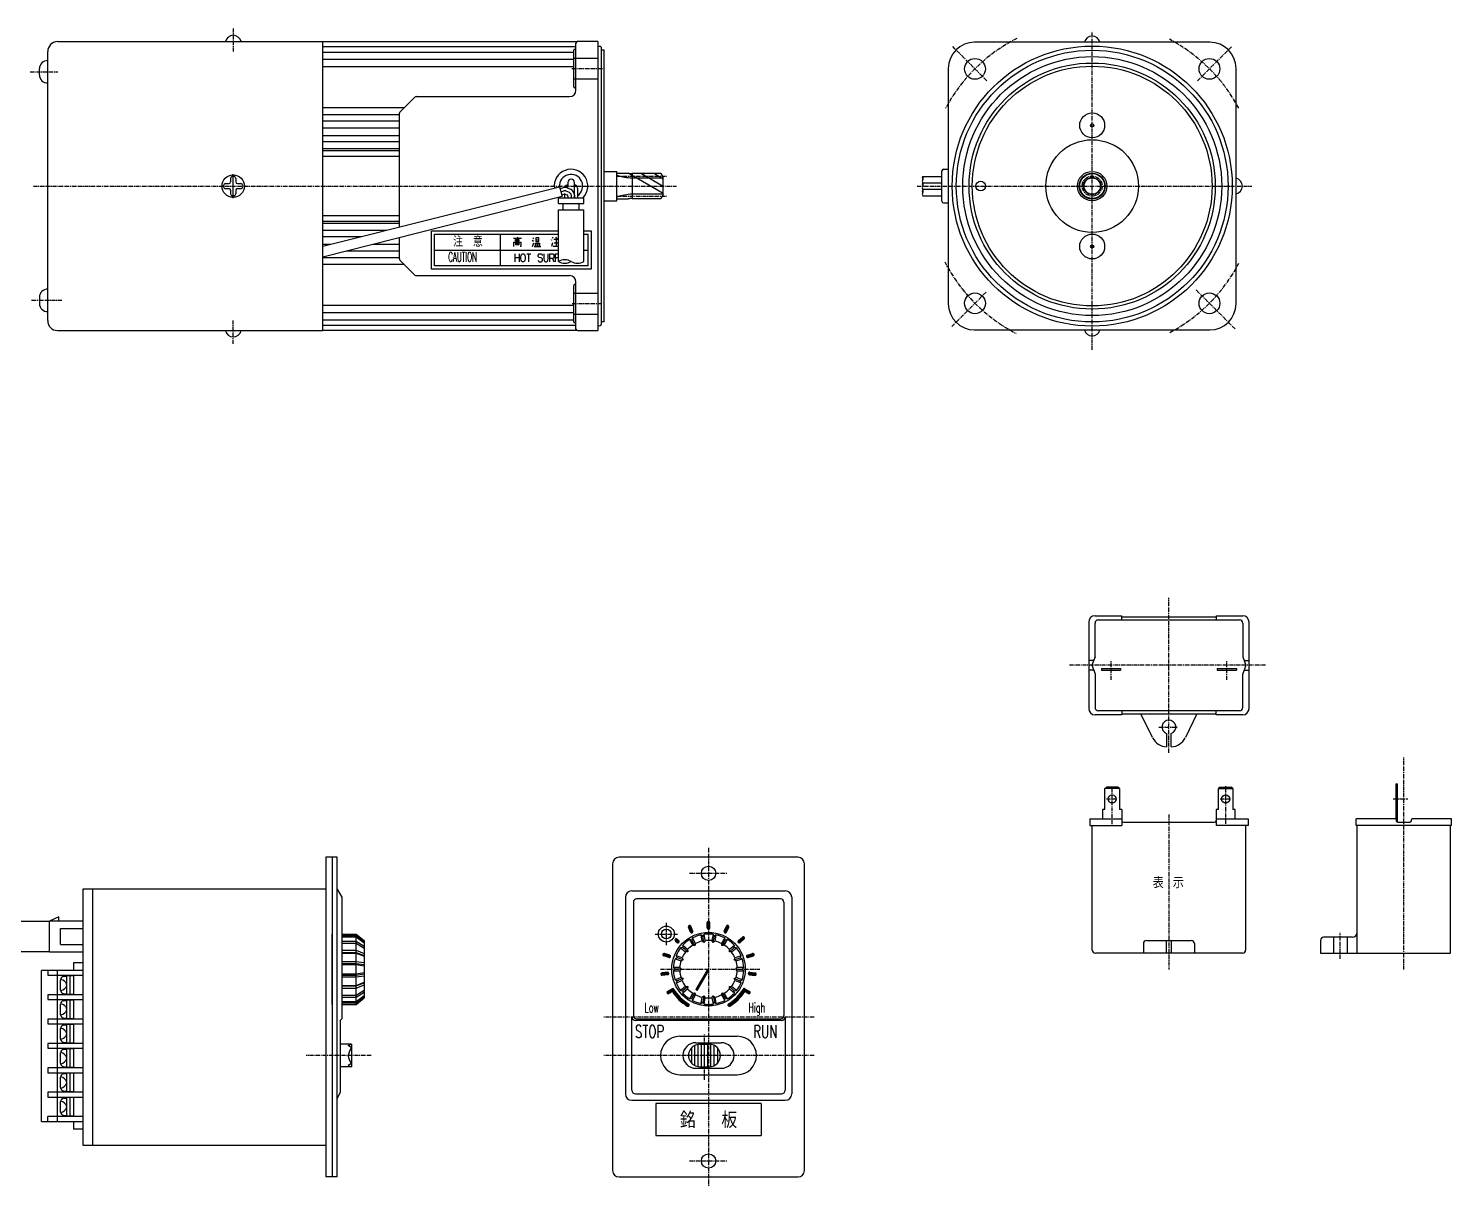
# Model space of a CAD drawing. Extents: x -8 to 661, y 10 to 507.
# Drawn here: x 215.5 to 660.7, y 143.7 to 506 of the extents above; entities that cross this region are included whole.
import ezdxf
from ezdxf.enums import TextEntityAlignment as Align

# ---------------------------------------------------------------- set-up
doc = ezdxf.new("R2010")
doc.units = 0
doc.linetypes.add('CENTER', pattern=[2, 1.25, -0.25, 0.25, -0.25])
doc.layers.get('0').update_dxf_attribs({"linetype": 'CONTINUOUS'})
doc.layers.add('CENTER', color=1, linetype='CENTER')
doc.styles.get("Standard").update_dxf_attribs({"font": 'txt.shx', "bigfont": 'bigfont.shx'})

msp = doc.modelspace()

# ---------------------------------------------------------------- linework, layer by layer
at = {"color": 7, "linetype": 'CONTINUOUS'}
for p, q in [((221.59, 414.64), (221.59, 498.8)), ((224.59, 501.92), (307.59, 501.92)), ((307.59, 501.92), (387.15, 501.92)), ((307.59, 411.52), (307.59, 501.92)), ((307.59, 500.37), (386.79, 500.37)), ((386.09, 498.56), (307.59, 498.56)), ((386.09, 496.74), (386.09, 499.19)), ((386.79, 499.49), (386.39, 499.49)), ((386.79, 486.72), (386.79, 501.44)), ((393.59, 501.94), (387.29, 501.94)), ((393.59, 501.94), (393.59, 411.5)), ((394.79, 413.62), (394.79, 499.82)), ((395.59, 499.22), (394.79, 499.22)), ((395.59, 414.22), (395.59, 499.22)), ((585.07, 501.72), (511.47, 501.72)), ((386.09, 496.3), (307.59, 496.3)), ((386.09, 490.25), (386.09, 496.74)), ((218.99, 491.47), (218.99, 493.47)), ((307.59, 494.08), (386.09, 494.08)), ((386.09, 487.79), (386.09, 490.25)), ((503.27, 493.52), (503.27, 419.92)), ((593.27, 419.92), (593.27, 493.52)), ((386.79, 487.49), (386.39, 487.49)), ((307.59, 481.31), (333.17, 481.31)), ((336.44, 484.58), (331.74, 479.87)), ((336.8, 484.72), (384.79, 484.72)), ((331.59, 479.03), (307.59, 479.03)), ((331.59, 477.01), (307.59, 477.01)), ((331.59, 443.95), (331.59, 479.52)), ((331.59, 474.89), (307.59, 474.89)), ((331.59, 472.49), (307.59, 472.49)), ((331.59, 470.54), (307.59, 470.54)), ((307.59, 468.47), (331.59, 468.47)), ((307.59, 467.8), (331.59, 467.8)), ((307.59, 466.04), (331.59, 466.04)), ((278.79, 459.12), (278.79, 458.02)), ((279.79, 459.72), (279.39, 459.72)), ((279.59, 452.94), (279.59, 460.46)), ((280.39, 459.12), (280.39, 458.02)), ((395.59, 461.32), (399.59, 461.32)), ((399.59, 452.12), (399.59, 461.32)), ((399.59, 460.72), (403.12, 460.72)), ((413.39, 460.62), (404.39, 460.62)), ((404.39, 460.62), (404.39, 452.83)), ((413.39, 460.62), (414.09, 459.41)), ((414.09, 454.04), (414.09, 459.41)), ((495.27, 459.72), (501.27, 459.72)), ((501.27, 451.97), (501.27, 461.47)), ((501.77, 461.97), (503.27, 461.97)), ((276.59, 456.52), (276.59, 456.92)), ((277.19, 457.52), (278.29, 457.52)), ((277.19, 455.92), (278.29, 455.92)), ((278.79, 455.42), (278.79, 454.32)), ((280.39, 455.42), (280.39, 454.32)), ((280.89, 457.52), (281.99, 457.52)), ((280.89, 455.92), (281.99, 455.92)), ((282.59, 456.92), (282.59, 456.52)), ((307.59, 437.94), (381.65, 456.47)), ((381.65, 456.47), (382.49, 453.58)), ((381.81, 455.92), (382.7, 456.2)), ((382.07, 454.96), (382.96, 455.24)), ((382.07, 454.96), (382.96, 455.24)), ((382.37, 454), (383.13, 454.24)), ((383.3, 453.07), (383.3, 454.26)), ((383.47, 454.22), (384, 454)), ((383.63, 455.21), (384.68, 454.79)), ((384.08, 456.14), (385.08, 455.71)), ((384.3, 457.89), (384.3, 456.72)), ((384.3, 456.04), (384.3, 456.72)), ((386.3, 453.07), (386.3, 457.89)), ((387.3, 456.1), (387.3, 453.18)), ((414.09, 454.04), (413.39, 452.83)), ((495.27, 457.72), (501.27, 457.72)), ((495.27, 455.72), (501.27, 455.72)), ((279.79, 453.72), (279.39, 453.72)), ((307.59, 434.56), (382.49, 453.58)), ((381.3, 451.24), (381.3, 453.07)), ((381.3, 453.07), (389.3, 453.07)), ((381.3, 451.24), (389.3, 451.24)), ((382.8, 449.24), (382.8, 451.24)), ((384.3, 453.54), (384.3, 453.07)), ((385.3, 453.86), (385.3, 453.07)), ((385.3, 453.86), (385.3, 453.07)), ((386.3, 453.87), (386.3, 453.07)), ((387.8, 449.24), (387.8, 451.24)), ((389.3, 451.24), (389.3, 453.07)), ((395.59, 452.12), (399.59, 452.12)), ((399.59, 452.72), (403.12, 452.72)), ((404.39, 452.83), (413.39, 452.83)), ((495.27, 453.72), (501.27, 453.72)), ((501.77, 451.47), (503.27, 451.47)), ((331.59, 447.4), (307.59, 447.4)), ((331.59, 445.64), (307.59, 445.64)), ((381.3, 433.11), (381.3, 449.24)), ((381.3, 449.24), (389.3, 449.24)), ((389.3, 433.11), (389.3, 449.24)), ((331.59, 444.97), (307.59, 444.97)), ((307.59, 442.91), (327.42, 442.91)), ((307.59, 440.95), (319.62, 440.95)), ((341.59, 430.72), (341.59, 442.72)), ((341.59, 442.72), (381.3, 442.72)), ((342.59, 431.72), (342.59, 441.72)), ((342.59, 441.72), (381.3, 441.72)), ((389.3, 442.72), (391.59, 442.72)), ((389.3, 441.72), (390.59, 441.72)), ((390.59, 431.72), (390.59, 441.72)), ((391.59, 442.72), (391.59, 430.72)), ((391.59, 442.72), (391.59, 430.72)), ((307.59, 438.56), (310.05, 438.56)), ((314.96, 436.44), (331.59, 436.44)), ((323.33, 438.56), (331.59, 438.56)), ((331.59, 433.93), (331.59, 440.66)), ((389.3, 436.72), (390.59, 436.72)), ((307.59, 434.41), (331.59, 434.41)), ((333.17, 432.14), (307.59, 432.14)), ((331.74, 433.58), (336.44, 428.87)), ((336.8, 428.72), (384.79, 428.72)), ((391.59, 430.72), (341.59, 430.72)), ((390.59, 431.72), (342.59, 431.72)), ((386.09, 423.2), (386.09, 425.65)), ((386.09, 416.7), (386.09, 423.2)), ((386.79, 425.95), (386.39, 425.95)), ((386.79, 412), (386.79, 426.72)), ((218.99, 421.97), (218.99, 419.97)), ((386.09, 419.36), (307.59, 419.36)), ((307.59, 417.15), (386.09, 417.15)), ((307.59, 414.89), (386.09, 414.89)), ((386.09, 414.25), (386.09, 416.7)), ((395.59, 414.22), (394.79, 414.22)), ((224.59, 411.52), (307.59, 411.52)), ((386.79, 413.08), (307.59, 413.08)), ((387.15, 411.52), (307.59, 411.52)), ((386.79, 413.95), (386.39, 413.95)), ((387.29, 411.5), (393.59, 411.5)), ((511.47, 411.72), (585.07, 411.72)), ((549.17, 322.29), (557.52, 322.29)), ((550.17, 320.99), (594.37, 320.99)), ((557.52, 320.99), (557.52, 322.29)), ((557.52, 321.99), (587.02, 321.99)), ((587.02, 322.29), (587.02, 320.99)), ((587.02, 322.29), (595.37, 322.29)), ((547.17, 320.29), (547.17, 293.29)), ((549.17, 309.49), (549.17, 319.99)), ((595.37, 319.99), (595.37, 309.49)), ((597.37, 293.29), (597.37, 320.29)), ((548.73, 308.29), (547.17, 308.29)), ((549.17, 309.49), (548.17, 306.79)), ((595.37, 309.49), (596.37, 306.79)), ((595.82, 308.29), (597.37, 308.29)), ((548.73, 305.29), (547.17, 305.29)), ((548.17, 306.79), (549.17, 304.09)), ((549.17, 304.09), (549.17, 293.59)), ((551.17, 305.79), (551.17, 305.29)), ((551.17, 305.79), (557.17, 305.79)), ((551.17, 305.29), (557.17, 305.29)), ((557.17, 305.79), (557.17, 305.29)), ((587.37, 305.79), (587.37, 305.29)), ((587.37, 305.79), (593.37, 305.79)), ((587.37, 305.29), (593.37, 305.29)), ((593.37, 305.79), (593.37, 305.29)), ((596.37, 306.79), (595.37, 304.09)), ((595.37, 293.59), (595.37, 304.09)), ((595.82, 305.29), (597.37, 305.29)), ((557.52, 291.29), (549.17, 291.29)), ((594.37, 292.59), (550.17, 292.59)), ((557.52, 292.59), (557.52, 291.29)), ((557.52, 291.59), (587.02, 291.59)), ((567.14, 284.2), (563.5, 291.59)), ((581.04, 291.59), (577.41, 284.2)), ((587.02, 291.29), (587.02, 292.59)), ((595.37, 291.29), (587.02, 291.29)), ((571.52, 285.48), (571.52, 281.29)), ((573.02, 281.29), (573.02, 285.48)), ((552.27, 268.22), (552.77, 268.72)), ((556.77, 268.22), (552.27, 268.22)), ((552.27, 261.72), (552.27, 268.22)), ((556.27, 268.72), (552.77, 268.72)), ((556.77, 268.22), (556.27, 268.72)), ((556.77, 268.22), (556.77, 261.72)), ((588.27, 268.72), (587.77, 268.22)), ((587.77, 261.72), (587.77, 268.22)), ((587.77, 268.22), (592.27, 268.22)), ((588.27, 268.72), (591.77, 268.72)), ((592.27, 268.22), (591.77, 268.72)), ((592.27, 268.22), (592.27, 261.72)), ((643.27, 269.72), (643.77, 269.72)), ((643.27, 269.72), (643.27, 258.72)), ((643.27, 269.22), (643.77, 269.22)), ((643.77, 257.74), (643.77, 269.72)), ((547.52, 258.72), (557.52, 258.72)), ((547.52, 258.72), (547.52, 256.72)), ((552.27, 261.72), (551.52, 261.72)), ((551.52, 261.72), (551.52, 258.72)), ((557.52, 261.72), (556.77, 261.72)), ((557.52, 261.72), (557.52, 256.72)), ((587.02, 261.72), (587.02, 256.72)), ((587.77, 261.72), (587.02, 261.72)), ((587.02, 258.72), (597.02, 258.72)), ((593.02, 261.72), (592.27, 261.72)), ((593.02, 258.72), (593.02, 261.72)), ((597.02, 258.72), (597.02, 256.72)), ((630.87, 256.72), (630.87, 258.72)), ((643.27, 258.72), (630.87, 258.72)), ((643.27, 258.72), (643.39, 258.13)), ((648.15, 258.13), (648.27, 258.72)), ((660.67, 258.72), (648.27, 258.72)), ((660.67, 256.72), (660.67, 258.72)), ((547.52, 256.72), (557.52, 256.72)), ((548.27, 217.72), (548.27, 256.72)), ((558.02, 257.72), (586.52, 257.72)), ((597.02, 256.72), (587.02, 256.72)), ((596.27, 256.72), (596.27, 217.72)), ((660.67, 256.72), (630.87, 256.72)), ((631.17, 216.72), (631.17, 256.72)), ((643.88, 257.72), (647.66, 257.72)), ((660.37, 216.72), (660.37, 256.72)), ((308.59, 246.72), (308.59, 146.72)), ((312.09, 246.72), (308.59, 246.72)), ((310.59, 246.72), (310.59, 146.72)), ((312.09, 146.72), (312.09, 246.72)), ((456.27, 246.72), (400.27, 246.72)), ((398.27, 244.72), (398.27, 148.72)), ((458.27, 148.72), (458.27, 244.72)), ((232.59, 236.72), (232.59, 156.72)), ((308.59, 236.72), (232.59, 236.72)), ((235.59, 236.72), (235.59, 156.72)), ((312.09, 236.72), (313.59, 234.22)), ((404.27, 236.22), (452.27, 236.22)), ((313.59, 234.22), (313.59, 196.22)), ((402.27, 234.22), (402.27, 172.72)), ((404.77, 232.72), (404.77, 197.22)), ((450.77, 233.72), (405.77, 233.72)), ((451.77, 232.72), (451.77, 197.22)), ((454.27, 234.22), (454.27, 172.72)), ((225.09, 228.12), (222.09, 226.72)), ((225.09, 226.72), (225.09, 228.12)), ((211.09, 226.72), (222.09, 226.72)), ((222.09, 217.12), (222.09, 226.72)), ((232.59, 226.72), (222.09, 226.72)), ((225.59, 219.42), (225.59, 224.42)), ((225.59, 224.42), (232.59, 224.42)), ((310.59, 200.72), (310.59, 222.72)), ((313.59, 222.72), (318.09, 222.72)), ((318.09, 200.72), (318.09, 222.72)), ((318.09, 222.72), (320.59, 220.72)), ((421.95, 224.96), (422.43, 225.45)), ((422.66, 223.35), (421.97, 224.9)), ((422.07, 224.67), (422.68, 225.27)), ((422.2, 224.37), (422.81, 224.98)), ((422.34, 224.08), (422.94, 224.69)), ((422.47, 223.79), (423.07, 224.39)), ((422.6, 223.49), (423.2, 224.1)), ((423.39, 223.67), (422.7, 225.22)), ((422.75, 223.22), (423.33, 223.8)), ((423.06, 223.11), (423.42, 223.47)), ((426.86, 222.63), (426.45, 222.06)), ((427.21, 220.66), (426.86, 222.63)), ((427.87, 226.07), (428.67, 226.38)), ((427.87, 224.62), (427.87, 226.32)), ((427.87, 225.75), (428.67, 226.05)), ((427.87, 225.43), (428.67, 225.73)), ((427.87, 225.11), (428.67, 225.41)), ((427.87, 224.78), (428.67, 225.09)), ((427.88, 226.39), (428.52, 226.64)), ((427.9, 224.47), (428.67, 224.77)), ((428.15, 224.25), (428.62, 224.43)), ((428.67, 224.62), (428.67, 226.32)), ((429.69, 222.63), (429.34, 220.66)), ((430.1, 222.06), (429.69, 222.63)), ((433.12, 223.52), (433.95, 223.48)), ((433.16, 223.67), (433.85, 225.22)), ((433.22, 223.82), (434.08, 223.77)), ((433.25, 223.22), (433.76, 223.19)), ((433.35, 224.11), (434.21, 224.07)), ((433.48, 224.4), (434.34, 224.36)), ((433.61, 224.7), (434.47, 224.65)), ((433.74, 224.99), (434.6, 224.95)), ((433.88, 225.28), (434.57, 225.25)), ((433.89, 223.35), (434.58, 224.9)), ((225.59, 219.42), (232.59, 219.42)), ((313.59, 222.22), (318.09, 222.22)), ((313.59, 221.88), (318.09, 221.88)), ((313.59, 220.46), (318.09, 220.46)), ((313.59, 219.82), (318.09, 219.82)), ((318.09, 222.22), (320.59, 220.34)), ((318.09, 221.88), (320.59, 220)), ((318.09, 220.46), (320.59, 218.93)), ((318.09, 219.82), (320.59, 218.29)), ((320.59, 220.72), (320.59, 202.72)), ((417.77, 220.8), (418.19, 221.22)), ((417.9, 220.53), (418.42, 220.06)), ((417.91, 220.52), (418.48, 221.08)), ((418.13, 220.32), (418.7, 220.88)), ((418.36, 220.11), (418.92, 220.68)), ((418.44, 221.12), (418.96, 220.65)), ((418.63, 219.96), (419.08, 220.42)), ((420.23, 218.47), (419.54, 218.4)), ((419.54, 218.4), (421.07, 217.12)), ((421.71, 217.88), (420.18, 219.17)), ((420.18, 219.17), (420.23, 218.47)), ((421.76, 217.19), (420.23, 218.47)), ((423.02, 220.82), (422.35, 220.99)), ((422.35, 220.99), (423.35, 219.26)), ((423.21, 221.49), (423.02, 220.82)), ((424.02, 219.08), (423.02, 220.82)), ((424.21, 219.76), (423.21, 221.49)), ((424.02, 219.08), (423.35, 219.26)), ((424.21, 219.76), (424.02, 219.08)), ((426.45, 222.06), (425.87, 222.46)), ((425.87, 222.46), (426.22, 220.49)), ((426.8, 220.09), (426.22, 220.49)), ((426.8, 220.09), (426.45, 222.06)), ((427.21, 220.66), (426.8, 220.09)), ((429.75, 220.09), (429.34, 220.66)), ((429.75, 220.09), (430.1, 222.06)), ((430.33, 220.49), (429.75, 220.09)), ((430.68, 222.46), (430.1, 222.06)), ((430.33, 220.49), (430.68, 222.46)), ((433.34, 221.49), (432.33, 219.76)), ((432.52, 219.08), (432.33, 219.76)), ((432.52, 219.08), (433.52, 220.82)), ((433.2, 219.26), (432.52, 219.08)), ((433.2, 219.26), (434.2, 220.99)), ((433.52, 220.82), (433.34, 221.49)), ((434.2, 220.99), (433.52, 220.82)), ((434.79, 217.19), (436.32, 218.47)), ((436.37, 219.17), (434.84, 217.88)), ((435.48, 217.12), (437.01, 218.4)), ((436.32, 218.47), (436.37, 219.17)), ((437.01, 218.4), (436.32, 218.47)), ((437.49, 220.2), (437.95, 219.97)), ((437.5, 220.53), (438.24, 220.16)), ((437.59, 220.65), (438.86, 221.79)), ((437.71, 220.76), (438.48, 220.37)), ((437.95, 220.97), (438.71, 220.59)), ((438.13, 220.06), (439.39, 221.2)), ((438.19, 221.19), (438.95, 220.8)), ((438.43, 221.41), (439.19, 221.02)), ((438.67, 221.62), (439.43, 221.23)), ((438.91, 221.83), (439.52, 221.52)), ((564.27, 219.72), (564.27, 216.72)), ((565.27, 220.72), (579.27, 220.72)), ((571.52, 216.72), (571.52, 220.72)), ((573.02, 220.72), (573.02, 216.72)), ((580.27, 219.72), (580.27, 216.72)), ((619.67, 220.72), (619.67, 216.72)), ((629.67, 221.72), (620.67, 221.72)), ((222.09, 217.12), (211.09, 217.12)), ((222.09, 217.12), (232.59, 217.12)), ((232.59, 213.72), (229.59, 213.72)), ((229.59, 213.72), (229.59, 211.33)), ((313.59, 217.65), (318.09, 217.65)), ((313.59, 216.97), (318.09, 216.97)), ((313.59, 216.78), (318.09, 216.78)), ((313.59, 214.12), (318.09, 214.12)), ((318.09, 217.65), (320.59, 216.65)), ((318.09, 216.97), (320.59, 215.97)), ((318.09, 216.78), (320.59, 215.78)), ((318.09, 214.12), (320.59, 213.78)), ((414.2, 215.88), (414.17, 216.57)), ((415.88, 215.33), (414.27, 215.85)), ((414.51, 215.78), (414.46, 216.63)), ((416.13, 216.09), (414.51, 216.62)), ((414.81, 215.68), (414.77, 216.53)), ((415.12, 215.58), (415.07, 216.43)), ((415.42, 215.48), (415.38, 216.33)), ((415.73, 215.38), (415.68, 216.23)), ((416.03, 215.31), (415.99, 216.14)), ((416.33, 215.47), (416.3, 215.98)), ((418.41, 215.31), (417.78, 215.01)), ((417.78, 215.01), (419.66, 214.33)), ((420, 215.27), (418.12, 215.95)), ((418.12, 215.95), (418.41, 215.31)), ((420.29, 214.63), (418.41, 215.31)), ((420.29, 214.63), (419.66, 214.33)), ((420, 215.27), (420.29, 214.63)), ((421.76, 217.19), (421.07, 217.12)), ((421.71, 217.88), (421.76, 217.19)), ((434.79, 217.19), (434.84, 217.88)), ((435.48, 217.12), (434.79, 217.19)), ((436.26, 214.63), (438.14, 215.31)), ((436.26, 214.63), (436.55, 215.27)), ((436.89, 214.33), (436.26, 214.63)), ((438.43, 215.95), (436.55, 215.27)), ((436.89, 214.33), (438.77, 215.01)), ((438.14, 215.31), (438.43, 215.95)), ((438.77, 215.01), (438.14, 215.31)), ((440.14, 215.71), (440.46, 215.32)), ((440.29, 216.02), (440.81, 215.37)), ((440.42, 216.09), (442.04, 216.62)), ((440.57, 216.14), (441.11, 215.47)), ((440.67, 215.33), (442.28, 215.85)), ((440.88, 216.24), (441.42, 215.57)), ((441.18, 216.34), (441.72, 215.67)), ((441.49, 216.44), (442.03, 215.77)), ((441.79, 216.54), (442.33, 215.87)), ((442.1, 216.63), (442.54, 216.1)), ((595.27, 216.72), (549.27, 216.72)), ((619.67, 216.72), (660.37, 216.72)), ((221.59, 211.33), (221.59, 209.83)), ((232.59, 211.33), (221.59, 211.33)), ((221.59, 209.83), (232.59, 209.83)), ((226.5, 209.43), (227.59, 209.52)), ((229.59, 209.63), (227.59, 209.63)), ((227.59, 203.91), (227.59, 209.63)), ((228.59, 203.91), (228.59, 209.63)), ((229.59, 209.83), (229.59, 203.71)), ((313.59, 213.55), (318.09, 213.55)), ((313.59, 213.14), (318.09, 213.14)), ((313.59, 210.31), (318.09, 210.31)), ((313.59, 209.9), (318.09, 209.9)), ((313.59, 209.32), (318.09, 209.32)), ((318.09, 213.55), (320.59, 213.2)), ((318.09, 213.14), (320.59, 212.79)), ((318.09, 210.31), (320.59, 210.66)), ((318.09, 209.9), (320.59, 210.25)), ((318.09, 209.32), (320.59, 209.67)), ((413.73, 209.8), (413.42, 210.41)), ((414.05, 209.83), (413.66, 210.59)), ((415.4, 210.77), (413.71, 210.6)), ((415.49, 209.98), (413.8, 209.8)), ((414.37, 209.86), (413.98, 210.62)), ((414.69, 209.89), (414.3, 210.66)), ((415.01, 209.93), (414.62, 210.69)), ((415.33, 209.96), (414.94, 210.72)), ((415.63, 210.02), (415.26, 210.76)), ((415.83, 210.29), (415.6, 210.74)), ((419.29, 212.22), (417.29, 212.22)), ((417.29, 212.22), (417.77, 211.72)), ((417.77, 211.72), (417.29, 211.22)), ((417.29, 211.22), (419.29, 211.22)), ((419.77, 211.72), (417.77, 211.72)), ((419.29, 212.22), (419.77, 211.72)), ((419.77, 211.72), (419.29, 211.22)), ((427.81, 211.42), (424.31, 205.35)), ((424.74, 205.1), (428.24, 211.17)), ((428.24, 211.17), (427.81, 211.42)), ((436.77, 211.72), (437.26, 212.22)), ((436.77, 211.72), (438.77, 211.72)), ((437.26, 211.22), (436.77, 211.72)), ((439.26, 212.22), (437.26, 212.22)), ((437.26, 211.22), (439.26, 211.22)), ((438.77, 211.72), (439.26, 212.22)), ((439.26, 211.22), (438.77, 211.72)), ((440.74, 210.54), (440.87, 210.05)), ((440.99, 210.76), (441.21, 209.96)), ((441.06, 209.98), (442.75, 209.8)), ((441.15, 210.77), (442.84, 210.6)), ((441.31, 210.76), (441.53, 209.93)), ((441.62, 210.72), (441.85, 209.89)), ((441.94, 210.69), (442.17, 209.86)), ((442.26, 210.66), (442.49, 209.83)), ((442.58, 210.62), (442.81, 209.79)), ((442.91, 210.58), (443.08, 209.92)), ((225.59, 205.11), (225.59, 208.43)), ((313.59, 206.66), (318.09, 206.66)), ((313.59, 206.47), (318.09, 206.47)), ((313.59, 205.8), (318.09, 205.8)), ((318.09, 206.66), (320.59, 207.66)), ((318.09, 206.47), (320.59, 207.47)), ((318.09, 205.8), (320.59, 206.8)), ((318.09, 203.63), (320.59, 205.16)), ((415.26, 204.57), (415.51, 204.81)), ((415.31, 204.19), (416.51, 205.39)), ((416.9, 205.62), (415.43, 204.77)), ((415.57, 204.03), (417.2, 205.66)), ((416.33, 204.37), (417.45, 205.48)), ((417.02, 204.63), (417.6, 205.21)), ((417.19, 204.38), (417.77, 204.95)), ((419.66, 209.12), (417.78, 208.44)), ((417.78, 208.44), (418.41, 208.13)), ((418.12, 207.5), (420, 208.18)), ((418.41, 208.13), (418.12, 207.5)), ((420.29, 208.82), (418.41, 208.13)), ((421.07, 206.33), (419.54, 205.04)), ((419.54, 205.04), (420.23, 204.97)), ((419.66, 209.12), (420.29, 208.82)), ((420.29, 208.82), (420, 208.18)), ((420.18, 204.28), (421.71, 205.56)), ((420.23, 204.97), (420.18, 204.28)), ((421.76, 206.26), (420.23, 204.97)), ((421.07, 206.33), (421.76, 206.26)), ((421.76, 206.26), (421.71, 205.56)), ((424.74, 205.1), (424.31, 205.35)), ((434.79, 206.26), (435.48, 206.33)), ((434.79, 206.26), (436.32, 204.97)), ((434.84, 205.56), (434.79, 206.26)), ((434.84, 205.56), (436.37, 204.28)), ((437.01, 205.04), (435.48, 206.33)), ((436.26, 208.82), (436.89, 209.12)), ((436.26, 208.82), (438.14, 208.13)), ((436.55, 208.18), (436.26, 208.82)), ((436.32, 204.97), (437.01, 205.04)), ((436.37, 204.28), (436.32, 204.97)), ((436.55, 208.18), (438.43, 207.5)), ((438.77, 208.43), (436.89, 209.12)), ((438.14, 208.13), (438.77, 208.43)), ((438.43, 207.5), (438.14, 208.13)), ((439.36, 204.38), (438.78, 204.95)), ((439.53, 204.63), (438.94, 205.21)), ((440.22, 204.37), (439.1, 205.48)), ((440.98, 204.03), (439.35, 205.66)), ((439.65, 205.62), (441.12, 204.77)), ((441.24, 204.19), (440.04, 205.39)), ((441.29, 204.57), (441.04, 204.81)), ((232.59, 203.71), (221.59, 203.71)), ((221.59, 203.71), (221.59, 202.21)), ((221.59, 202.21), (232.59, 202.21)), ((225.59, 197.49), (225.59, 200.81)), ((226.5, 204.12), (227.59, 204.02)), ((226.5, 201.81), (227.59, 201.9)), ((227.59, 203.91), (229.59, 203.91)), ((229.59, 202.01), (227.59, 202.01)), ((227.59, 196.29), (227.59, 202.01)), ((228.59, 196.29), (228.59, 202.01)), ((229.59, 202.21), (229.59, 196.09)), ((313.59, 203.63), (318.09, 203.63)), ((313.59, 202.98), (318.09, 202.98)), ((313.59, 201.57), (318.09, 201.57)), ((313.59, 201.23), (318.09, 201.23)), ((313.59, 200.72), (318.09, 200.72)), ((318.09, 202.98), (320.59, 204.52)), ((318.09, 201.57), (320.59, 203.45)), ((318.09, 201.23), (320.59, 203.11)), ((318.09, 200.72), (320.59, 202.72)), ((416.96, 204.73), (415.83, 204.08)), ((417.36, 204.12), (417.94, 204.7)), ((417.54, 203.88), (418.11, 204.45)), ((417.72, 203.63), (418.29, 204.2)), ((417.91, 203.39), (418.48, 203.96)), ((418.1, 203.16), (418.67, 203.73)), ((418.29, 202.93), (418.86, 203.5)), ((418.49, 202.71), (419.06, 203.28)), ((418.7, 202.49), (419.27, 203.06)), ((418.91, 202.28), (419.48, 202.84)), ((419.13, 202.07), (419.69, 202.64)), ((419.35, 201.87), (419.91, 202.43)), ((419.57, 201.67), (420.14, 202.23)), ((419.8, 201.47), (420.37, 202.04)), ((420.04, 201.28), (420.61, 201.85)), ((420.28, 201.1), (420.85, 201.67)), ((420.52, 200.92), (421.09, 201.49)), ((420.77, 200.74), (421.35, 201.32)), ((421.03, 200.57), (421.6, 201.15)), ((421.28, 200.41), (421.87, 200.99)), ((421.55, 200.25), (422.12, 200.82)), ((421.88, 200.16), (422.22, 200.5)), ((423.35, 204.19), (422.35, 202.46)), ((422.35, 202.46), (423.02, 202.63)), ((424.02, 204.36), (423.02, 202.63)), ((423.02, 202.63), (423.21, 201.96)), ((423.21, 201.96), (424.21, 203.69)), ((423.35, 204.19), (424.02, 204.36)), ((424.02, 204.36), (424.21, 203.69)), ((426.22, 202.96), (425.87, 200.99)), ((425.87, 200.99), (426.45, 201.38)), ((426.22, 202.96), (426.8, 203.35)), ((426.8, 203.35), (426.45, 201.38)), ((426.45, 201.38), (426.86, 200.81)), ((426.8, 203.35), (427.21, 202.79)), ((426.86, 200.81), (427.21, 202.79)), ((429.34, 202.79), (429.75, 203.35)), ((429.34, 202.79), (429.69, 200.81)), ((429.69, 200.81), (430.1, 201.38)), ((429.75, 203.35), (430.1, 201.38)), ((429.75, 203.35), (430.33, 202.96)), ((430.1, 201.38), (430.68, 200.99)), ((430.68, 200.99), (430.33, 202.96)), ((432.33, 203.69), (432.52, 204.36)), ((432.33, 203.69), (433.34, 201.96)), ((432.52, 204.36), (433.52, 202.63)), ((432.52, 204.36), (433.2, 204.19)), ((434.2, 202.46), (433.2, 204.19)), ((433.34, 201.96), (433.52, 202.63)), ((433.52, 202.63), (434.2, 202.46)), ((434.67, 200.16), (434.33, 200.5)), ((435, 200.25), (434.43, 200.82)), ((435.27, 200.41), (434.68, 200.99)), ((435.52, 200.57), (434.95, 201.15)), ((435.78, 200.74), (435.2, 201.32)), ((436.03, 200.92), (435.45, 201.49)), ((436.27, 201.1), (435.7, 201.67)), ((436.51, 201.28), (435.94, 201.85)), ((436.75, 201.47), (436.18, 202.04)), ((436.98, 201.67), (436.41, 202.23)), ((437.2, 201.87), (436.64, 202.43)), ((437.42, 202.07), (436.86, 202.64)), ((437.64, 202.28), (437.07, 202.84)), ((437.85, 202.49), (437.28, 203.06)), ((438.05, 202.71), (437.49, 203.28)), ((438.25, 202.93), (437.69, 203.5)), ((438.45, 203.16), (437.88, 203.73)), ((438.64, 203.39), (438.07, 203.96)), ((438.83, 203.63), (438.26, 204.2)), ((439.01, 203.88), (438.44, 204.45)), ((439.19, 204.12), (438.61, 204.7)), ((439.59, 204.73), (440.72, 204.08)), ((232.59, 196.09), (221.59, 196.09)), ((221.59, 196.09), (221.59, 194.59)), ((226.5, 196.5), (227.59, 196.4)), ((227.59, 196.29), (229.59, 196.29)), ((232.59, 198.72), (232.59, 196.72)), ((313.59, 196.22), (313.09, 195.72)), ((404.27, 173.92), (404.27, 196.92)), ((405.77, 196.22), (450.77, 196.22)), ((452.27, 196.92), (452.27, 173.92)), ((221.59, 194.59), (232.59, 194.59)), ((225.59, 189.87), (225.59, 193.19)), ((226.5, 194.19), (227.59, 194.28)), ((229.59, 194.39), (227.59, 194.39)), ((227.59, 188.67), (227.59, 194.39)), ((228.59, 188.67), (228.59, 194.39)), ((229.59, 194.59), (229.59, 188.47)), ((313.09, 195.72), (313.09, 173.22)), ((451.07, 195.72), (405.47, 195.72)), ((232.59, 188.47), (221.59, 188.47)), ((221.59, 188.47), (221.59, 186.97)), ((221.59, 186.97), (232.59, 186.97)), ((226.5, 188.88), (227.59, 188.78)), ((227.59, 188.67), (229.59, 188.67)), ((229.59, 186.97), (229.59, 180.85)), ((316.59, 188.22), (313.09, 188.22)), ((315.59, 187.89), (316.59, 188.22)), ((316.59, 187.17), (315.59, 187.89)), ((316.59, 188.22), (316.59, 181.22)), ((419.27, 190.72), (437.27, 190.72)), ((423.02, 182.27), (423.02, 187.17)), ((424.02, 181.56), (424.02, 187.89)), ((424.27, 188.72), (432.27, 188.72)), ((425.02, 181.26), (425.02, 188.19)), ((425.52, 188.22), (428.52, 188.22)), ((426.02, 181.22), (426.02, 188.22)), ((427.02, 181.22), (427.02, 188.22)), ((428.02, 181.22), (428.02, 188.22)), ((429.02, 181.26), (429.02, 188.19)), ((430.02, 181.56), (430.02, 187.89)), ((431.02, 187.17), (431.02, 182.27)), ((225.59, 182.25), (225.59, 185.57)), ((226.5, 186.57), (227.59, 186.66)), ((229.59, 186.77), (227.59, 186.77)), ((227.59, 181.05), (227.59, 186.77)), ((228.59, 181.05), (228.59, 186.77)), ((232.59, 180.85), (221.59, 180.85)), ((221.59, 180.85), (221.59, 179.35)), ((221.59, 179.35), (232.59, 179.35)), ((226.5, 181.26), (227.59, 181.16)), ((226.5, 178.95), (227.59, 179.04)), ((227.59, 181.05), (229.59, 181.05)), ((229.59, 179.15), (227.59, 179.15)), ((227.59, 173.43), (227.59, 179.15)), ((228.59, 173.43), (228.59, 179.15)), ((229.59, 179.35), (229.59, 173.23)), ((316.59, 181.22), (313.09, 181.22)), ((316.59, 182.27), (315.59, 181.56)), ((315.59, 181.56), (316.59, 181.22)), ((419.27, 178.72), (437.27, 178.72)), ((424.27, 180.72), (432.27, 180.72)), ((425.52, 181.22), (428.52, 181.22)), ((225.59, 174.63), (225.59, 177.95)), ((226.5, 173.64), (227.59, 173.54)), ((221.59, 173.23), (221.59, 171.73)), ((232.59, 173.23), (221.59, 173.23)), ((221.59, 171.73), (232.59, 171.73)), ((225.59, 167.01), (225.59, 170.33)), ((226.5, 171.33), (227.59, 171.42)), ((227.59, 173.43), (229.59, 173.43)), ((229.59, 171.53), (227.59, 171.53)), ((227.59, 165.81), (227.59, 171.53)), ((228.59, 165.81), (228.59, 171.53)), ((229.59, 171.73), (229.59, 165.61)), ((313.09, 173.22), (312.09, 171.22)), ((404.27, 170.72), (452.27, 170.72)), ((405.47, 172.72), (451.07, 172.72)), ((411.77, 169.72), (411.77, 159.72)), ((444.77, 169.72), (411.77, 169.72)), ((444.77, 169.72), (444.77, 159.72)), ((221.59, 164.11), (221.59, 165.61)), ((232.59, 165.61), (221.59, 165.61)), ((226.5, 166.02), (227.59, 165.92)), ((227.59, 165.81), (229.59, 165.81)), ((221.59, 164.11), (232.59, 164.11)), ((229.59, 164.11), (229.59, 161.72)), ((232.59, 161.72), (229.59, 161.72)), ((232.59, 156.72), (308.59, 156.72)), ((411.77, 159.72), (444.77, 159.72)), ((312.09, 146.72), (308.59, 146.72)), ((400.27, 146.72), (456.27, 146.72))]:
    msp.add_line(p, q, dxfattribs=at)
at = {"color": 3, "linetype": 'CONTINUOUS'}
for p, q in [((386.09, 496.74), (393.59, 496.74)), ((386.09, 490.25), (393.59, 490.25)), ((414.09, 454.41), (403.17, 460.72)), ((404.39, 459.27), (414.09, 459.27)), ((407.34, 460.62), (414.09, 456.72)), ((411.34, 460.62), (414.09, 459.03)), ((414.09, 454.18), (404.39, 454.18)), ((363.09, 441.72), (363.09, 431.72)), ((368.47, 440.78), (368.47, 440.4)), ((379.38, 440.78), (379.55, 440.4)), ((380.38, 440.78), (380.8, 440.22)), ((342.59, 436.72), (381.3, 436.72)), ((367.22, 440.4), (368.47, 440.4)), ((367.38, 439.19), (369.55, 439.19)), ((367.38, 437.87), (367.38, 439.19)), ((367.88, 440.03), (368.97, 440.03)), ((367.88, 439.47), (367.88, 440.03)), ((368.97, 439.47), (367.88, 439.47)), ((367.97, 438.81), (368.88, 438.81)), ((367.97, 438.34), (367.97, 438.81)), ((368.88, 438.34), (367.97, 438.34)), ((368.47, 440.4), (369.72, 440.4)), ((368.88, 438.81), (368.88, 438.34)), ((368.97, 440.03), (368.97, 439.47)), ((369.55, 437.78), (369.3, 437.78)), ((369.55, 439.19), (369.55, 437.78)), ((373.47, 439.37), (373.13, 439.65)), ((373.22, 437.87), (373.63, 439)), ((373.63, 440.22), (373.3, 440.5)), ((373.72, 437.87), (374.13, 437.87)), ((374.13, 438.9), (374.55, 438.9)), ((374.13, 437.87), (374.13, 438.9)), ((374.13, 437.87), (374.55, 437.87)), ((375.22, 440.5), (374.22, 440.5)), ((374.22, 440.5), (374.22, 439.94)), ((374.22, 439.94), (374.22, 439.37)), ((374.22, 439.94), (375.22, 439.94)), ((374.22, 439.37), (375.22, 439.37)), ((374.55, 438.9), (375.38, 438.9)), ((374.55, 438.9), (374.55, 437.87)), ((374.55, 437.87), (375.8, 437.87)), ((374.97, 437.87), (374.97, 438.9)), ((375.22, 439.94), (375.22, 440.5)), ((375.22, 439.37), (375.22, 439.94)), ((375.38, 438.9), (375.38, 437.87)), ((379.3, 439.65), (379.13, 439.94)), ((379.22, 437.97), (379.55, 439.09)), ((379.72, 437.97), (380.63, 437.97)), ((380.63, 440.03), (379.88, 440.03)), ((379.97, 439), (381.3, 439)), ((381.3, 440.03), (380.63, 440.03)), ((380.63, 440.03), (380.63, 437.97)), ((380.63, 437.97), (381.3, 437.97)), ((367.79, 434.38), (367.79, 435.51)), ((367.79, 434.38), (369.09, 434.38)), ((367.79, 433.07), (367.79, 434.38)), ((369.09, 434.38), (369.09, 435.51)), ((369.09, 433.07), (369.09, 434.38)), ((369.59, 434.57), (369.64, 435.04)), ((369.59, 434.01), (369.59, 434.57)), ((369.64, 433.54), (369.59, 434.01)), ((369.64, 435.04), (369.74, 435.32)), ((369.74, 433.26), (369.64, 433.54)), ((369.74, 435.32), (369.84, 435.41)), ((369.84, 433.16), (369.74, 433.26)), ((369.84, 435.41), (370.09, 435.51)), ((370.09, 433.07), (369.84, 433.16)), ((370.09, 435.51), (370.39, 435.51)), ((370.39, 433.07), (370.09, 433.07)), ((370.39, 435.51), (370.64, 435.41)), ((370.64, 433.16), (370.39, 433.07)), ((370.64, 435.41), (370.74, 435.32)), ((370.74, 433.26), (370.64, 433.16)), ((370.74, 435.32), (370.84, 435.04)), ((370.84, 433.54), (370.74, 433.26)), ((370.84, 435.04), (370.89, 434.57)), ((370.89, 434.01), (370.84, 433.54)), ((370.89, 434.57), (370.89, 434.01)), ((371.39, 435.51), (372.04, 435.51)), ((372.04, 435.51), (372.69, 435.51)), ((372.04, 433.07), (372.04, 435.51)), ((374.99, 435.04), (375.04, 435.32)), ((374.99, 434.85), (374.99, 435.04)), ((375.04, 434.57), (374.99, 434.85)), ((374.99, 433.54), (375.04, 433.26)), ((375.04, 435.32), (375.09, 435.41)), ((375.14, 434.47), (375.04, 434.57)), ((375.04, 433.26), (375.14, 433.16)), ((375.09, 435.41), (375.34, 435.51)), ((375.34, 434.38), (375.14, 434.47)), ((375.14, 433.16), (375.34, 433.07)), ((375.34, 435.51), (375.89, 435.51)), ((375.94, 434.29), (375.34, 434.38)), ((375.34, 433.07), (375.94, 433.07)), ((375.89, 435.51), (376.09, 435.41)), ((376.14, 434.19), (375.94, 434.29)), ((375.94, 433.07), (376.14, 433.16)), ((376.09, 435.41), (376.19, 435.32)), ((376.24, 434.1), (376.14, 434.19)), ((376.14, 433.16), (376.24, 433.26)), ((376.19, 435.32), (376.24, 435.04)), ((376.29, 433.82), (376.24, 434.1)), ((376.24, 433.26), (376.29, 433.54)), ((376.29, 433.54), (376.29, 433.82)), ((376.79, 435.51), (376.79, 434.01)), ((376.79, 434.01), (376.84, 433.54)), ((376.84, 433.54), (376.94, 433.26)), ((376.94, 433.26), (377.04, 433.16)), ((377.04, 433.16), (377.29, 433.07)), ((377.29, 433.07), (377.59, 433.07)), ((377.59, 433.07), (377.84, 433.16)), ((377.84, 433.16), (377.94, 433.26)), ((377.94, 433.26), (378.04, 433.54)), ((378.04, 433.54), (378.09, 434.01)), ((378.09, 434.01), (378.09, 435.51)), ((378.59, 435.51), (379.59, 435.51)), ((378.59, 433.07), (378.59, 435.51)), ((379.44, 434.1), (378.59, 434.1)), ((379.44, 434.1), (379.89, 433.07)), ((379.59, 434.1), (379.44, 434.1)), ((379.59, 435.51), (379.79, 435.41)), ((379.79, 434.19), (379.59, 434.1)), ((379.79, 435.41), (379.84, 435.32)), ((379.84, 434.29), (379.79, 434.19)), ((379.84, 435.32), (379.89, 435.04)), ((379.89, 434.57), (379.84, 434.29)), ((379.89, 435.04), (379.89, 434.57)), ((380.39, 434.38), (380.39, 435.51)), ((380.39, 435.51), (381.3, 435.51)), ((380.39, 434.38), (381.3, 434.38)), ((380.39, 433.07), (380.39, 434.38)), ((386.09, 423.2), (393.59, 423.2)), ((386.09, 416.7), (393.59, 416.7)), ((623.72, 221.72), (623.72, 216.72)), ((628.02, 221.72), (628.02, 216.72)), ((224.59, 211.33), (219.59, 211.33)), ((219.59, 164.11), (219.59, 211.33)), ((224.59, 164.11), (224.59, 211.33)), ((219.59, 164.11), (224.59, 164.11))]:
    msp.add_line(p, q, dxfattribs=at)
at = {"color": 7, "linetype": 'CONTINUOUS'}
for points in [[(316.59, 187.17, 0.000539), (316.52, 187.07, 0.001707), (316.45, 186.97, 0.002874), (316.39, 186.87, 0.004042), (316.32, 186.77, 0.005206), (316.26, 186.66, 0.006419), (316.19, 186.55, 0.006862), (316.13, 186.44, 0.007687), (316.07, 186.33, 0.008161), (316.02, 186.21, 0.018752), (315.92, 185.97, 0.007754), (315.87, 185.84, 0.007199), (315.83, 185.71, 0.005162), (315.79, 185.57, 0.004631), (315.76, 185.44, 0.003004), (315.72, 185.3, 0.003159), (315.69, 185.15, 0.001477), (315.65, 185.01, 0.001627), (315.62, 184.87, 0.000401), (315.59, 184.72)], [(316.59, 182.27, -0.000544), (316.52, 182.37, -0.001709), (316.45, 182.48, -0.002875), (316.39, 182.58, -0.004039), (316.32, 182.68, -0.005201), (316.26, 182.78, -0.006324), (316.19, 182.89, -0.006952), (316.13, 183.01, -0.007596), (316.07, 183.12, -0.008255), (316.02, 183.23, -0.01868), (315.92, 183.48, -0.008131), (315.87, 183.61, -0.006828), (315.83, 183.74, -0.005535), (315.79, 183.88, -0.004255), (315.76, 184.01, -0.003458), (315.72, 184.15, -0.002698), (315.69, 184.29, -0.001935), (315.65, 184.44, -0.001171), (315.62, 184.58, -0.000406), (315.59, 184.72)]]:
    msp.add_lwpolyline(points, format="xyb", dxfattribs=at)
for centre, radius in [((548.27, 456.72), 43.8), ((548.27, 456.72), 42.5), ((548.27, 456.72), 40.5), ((511.6, 493.39), 3.25), ((548.27, 456.72), 38.5), ((548.27, 456.72), 37.5), ((584.94, 493.39), 3.25), ((548.27, 475.72), 3.9), ((548.27, 475.72), 0.5), ((548.27, 456.72), 14.5), ((279.59, 456.72), 3.5), ((548.27, 456.72), 4.6), ((548.27, 456.72), 4.05), ((548.27, 456.72), 3.9), ((548.27, 456.72), 2.69), ((513.37, 456.72), 1.5), ((548.27, 437.82), 3.9), ((548.27, 437.82), 0.5), ((511.6, 420.05), 3.25), ((584.94, 420.05), 3.25), ((554.52, 264.97), 1.25), ((590.02, 264.97), 1.25), ((428.27, 241.72), 2.25), ((415.07, 222.72), 2.5), ((415.07, 222.72), 1.5), ((428.27, 211.72), 11.5), ((428.27, 151.72), 2.25)]:
    msp.add_circle(centre, radius, dxfattribs=at)
at = {"color": 3, "linetype": 'CONTINUOUS'}
msp.add_circle((548.27, 456.72), 2.55, dxfattribs=at)
at = {"color": 7, "linetype": 'CONTINUOUS'}
for centre, radius, start, end in [((279.59, 501.42), 2.5, 11.5369, 168.4631), ((548.27, 501.12), 2.5, 13.8865, 166.1135), ((224.65, 498.86), 3.06, 91.1251, 181.1251), ((386.39, 499.19), 0.3, 90, 180), ((387.29, 501.44), 0.5, 90, 180), ((394.19, 499.82), 0.6, 0, 180), ((511.47, 493.52), 8.2, 90, 180), ((585.07, 493.52), 8.2, 0, 90), ((221.49, 493.47), 2.5, 87.7099, 180), ((221.49, 491.47), 2.5, 180, 272.2901), ((384.79, 486.72), 2, 270, 0), ((386.39, 487.79), 0.3, 180, 270), ((336.8, 484.22), 0.5, 90, 135), ((332.09, 479.52), 0.5, 135, 180), ((279.39, 459.12), 0.6, 90.0191, 180), ((279.79, 459.12), 0.6, 0, 90.0095), ((385.25, 456.72), 5.25, 315.9538, 187.8156), ((385.25, 456.72), 3.65, 304.1614, 184.1632), ((385.3, 457.89), 1, 0, 180), ((405.18, 478.44), 17.84, 263.3489, 267.4587), ((496.14, 459.22), 1, 150, 210), ((496.14, 458.22), 1, 150, 210), ((494.41, 459.22), 1, 330, 30), ((501.77, 461.47), 0.5, 90, 180), ((592.77, 456.72), 2.5, 281.5369, 78.4631), ((277.19, 456.92), 0.6, 90, 180), ((277.19, 456.52), 0.6, 180, 270), ((278.29, 458.02), 0.5, 270, 0), ((278.29, 455.42), 0.5, 0, 90.0115), ((279.39, 454.32), 0.6, 180, 269.9809), ((279.79, 454.32), 0.6, 270, 0), ((280.89, 458.02), 0.5, 180, 269.9771), ((280.89, 455.42), 0.5, 90.0115, 180), ((281.99, 456.92), 0.6, 0, 90), ((281.99, 456.52), 0.6, 270, 0), ((383.3, 454.3), 2, 67.0594, 107.3576), ((383.26, 454.28), 1, 67.9931, 107.3576), ((383.27, 453.76), 0.5, 67.0594, 107.3576), ((383.27, 453.76), 0.5, 67.0594, 107.3576), ((384.3, 456.1), 1, 90, 168.936), ((384.3, 453.86), 1, 0, 67.9931), ((384.3, 453.87), 2, 0, 67.0594), ((386.3, 456.1), 1, 0, 90), ((496.14, 457.22), 1, 150, 210), ((496.14, 456.22), 1, 150, 210), ((496.14, 455.22), 1, 150, 210), ((496.14, 454.22), 1, 150, 210), ((494.41, 457.22), 1, 330, 30), ((494.41, 455.22), 1, 330, 30), ((383.8, 453.54), 0.5, 0, 67.0594), ((405.18, 435.01), 17.84, 92.5413, 96.6511), ((501.77, 451.97), 0.5, 180, 270), ((332.09, 433.93), 0.5, 180, 225), ((336.8, 429.22), 0.5, 225, 270), ((384.79, 426.72), 2, 0, 90), ((221.49, 421.97), 2.5, 87.7076, 180), ((386.39, 425.65), 0.3, 90, 180), ((221.49, 419.97), 2.5, 180, 272.2924), ((511.47, 419.92), 8.2, 180, 270), ((585.07, 419.92), 8.2, 270, 0), ((224.65, 414.58), 3.06, 178.8749, 268.8749), ((386.39, 414.25), 0.3, 180, 270), ((279.59, 412.02), 2.5, 191.5392, 348.4631), ((387.29, 412), 0.5, 180, 270), ((394.19, 413.62), 0.6, 179.9905, 0), ((548.27, 412.32), 2.5, 193.8865, 346.1135), ((549.17, 320.29), 2, 90, 180), ((550.17, 319.99), 1, 90, 180), ((594.37, 319.99), 1, 0, 90), ((595.37, 320.29), 2, 0, 90), ((549.17, 293.29), 2, 180, 270), ((550.17, 293.59), 1, 180, 270), ((572.27, 287.49), 2.15, 290.4166, 249.5834), ((594.37, 293.59), 1, 270, 0), ((595.37, 293.29), 2, 270, 0), ((571.68, 286.29), 5, 205.5134, 268.2361), ((572.87, 286.29), 5, 271.765, 334.4856), ((558.02, 258.22), 0.5, 180, 269.9885), ((586.52, 258.22), 0.5, 270, 0), ((643.88, 258.22), 0.5, 191.3032, 270), ((647.66, 258.22), 0.5, 270, 348.6968), ((400.27, 244.72), 2, 90, 180), ((456.27, 244.72), 2, 0, 90), ((404.27, 234.22), 2, 90, 180), ((452.27, 234.22), 2, 0, 89.9971), ((405.77, 232.72), 1, 90, 180), ((450.77, 232.72), 1, 0, 90), ((422.34, 225.06), 0.4, 24.0018, 203.9959), ((423.03, 223.51), 0.4, 204.0148, 23.9887), ((428.27, 211.72), 11, 82.6045, 97.394), ((428.27, 226.32), 0.4, 359.9857, 180.0143), ((428.27, 224.62), 0.4, 180, 0), ((433.52, 223.51), 0.4, 156.0172, 335.9852), ((434.21, 225.06), 0.4, 335.9852, 156.0172), ((629.67, 223.22), 1.5, 270, 0), ((418.17, 220.82), 0.4, 47.9894, 228.0096), ((428.27, 211.72), 11, 142.6047, 157.3939), ((418.69, 220.36), 0.4, 227.9989, 48), ((428.27, 211.72), 11, 122.6045, 137.3944), ((428.27, 211.72), 9, 123.1844, 136.8145), ((428.27, 211.72), 11, 102.6049, 117.3941), ((428.27, 211.72), 9, 103.1839, 116.8145), ((428.27, 211.72), 9, 83.1842, 96.8145), ((428.27, 211.72), 9, 63.1844, 76.8149), ((428.27, 211.72), 11, 62.6047, 77.3946), ((428.27, 211.72), 9, 43.1847, 56.8151), ((428.27, 211.72), 11, 42.6053, 57.3943), ((428.27, 211.72), 11, 22.6054, 37.3945), ((437.86, 220.36), 0.4, 132.0011, 311.9904), ((439.12, 221.49), 0.4, 311.9904, 132.0106), ((565.27, 219.72), 1, 90, 180), ((579.27, 219.72), 1, 0, 90), ((620.67, 220.72), 1, 90, 180), ((414.39, 216.23), 0.4, 71.9863, 252.018), ((416.01, 215.71), 0.4, 252.0136, 71.9863), ((428.27, 211.72), 11, 162.6046, 177.3942), ((428.27, 211.72), 9, 163.1845, 176.8146), ((428.27, 211.72), 9, 143.1842, 156.8144), ((428.27, 211.72), 9, 23.1848, 36.8149), ((428.27, 211.72), 9, 3.1847, 16.8147), ((428.27, 211.72), 11, 2.6053, 17.3947), ((440.54, 215.71), 0.4, 108.0001, 288.0001), ((442.16, 216.24), 0.4, 288.0001, 108.0137), ((549.27, 217.72), 1, 180, 270), ((595.27, 217.72), 1, 270, 0), ((226.59, 208.43), 1, 94.9968, 180), ((413.75, 210.2), 0.4, 95.9985, 276.0113), ((415.45, 210.37), 0.4, 275.997, 95.9985), ((428.27, 211.72), 11, 182.6047, 197.3942), ((428.27, 211.72), 9, 183.1841, 196.8147), ((428.27, 211.72), 9, 343.1847, 356.8146), ((428.27, 211.72), 11, 342.6051, 357.3947), ((441.1, 210.38), 0.4, 84.0015, 264.0015), ((442.79, 210.2), 0.4, 264.003, 84.0015), ((225.18, 206.04), 2.52, 16.979, 80.6514), ((225.18, 207.51), 2.52, 279.349, 343.0232), ((226.59, 205.11), 1, 180, 265.0032), ((415.63, 204.42), 0.4, 119.9936, 300.0007), ((417.1, 205.27), 0.4, 30.0007, 120.0007), ((428.27, 211.72), 12.5, 210, 240), ((428.27, 211.72), 11, 202.6047, 217.3945), ((428.27, 211.72), 9, 203.1842, 216.8149), ((428.27, 211.72), 9, 223.1842, 236.8142), ((428.27, 211.72), 9, 303.1844, 316.8144), ((428.27, 211.72), 12.5, 300, 330.0002), ((428.27, 211.72), 9, 323.1842, 336.8144), ((428.27, 211.72), 11, 322.6047, 337.3941), ((439.45, 205.27), 0.4, 59.9993, 149.9993), ((440.92, 204.42), 0.4, 239.9993, 60.0064), ((226.59, 200.81), 1, 94.9968, 180), ((225.18, 198.42), 2.52, 16.9768, 80.651), ((428.27, 211.72), 13.3, 211.7245, 240.0001), ((428.27, 211.72), 11, 222.6045, 237.3943), ((421.82, 200.55), 0.4, 240.0064, 59.9993), ((428.27, 211.72), 11, 242.6052, 257.3946), ((428.27, 211.72), 9, 243.1844, 256.8149), ((428.27, 211.72), 11, 262.605, 277.3945), ((428.27, 211.72), 9, 263.1842, 276.8145), ((428.27, 211.72), 9, 283.1845, 296.815), ((428.27, 211.72), 11, 282.6049, 297.3941), ((428.27, 211.72), 11, 302.6049, 317.3944), ((434.72, 200.55), 0.4, 120.0007, 299.9936), ((428.27, 211.72), 13.3, 299.9999, 328.2758), ((225.18, 199.89), 2.52, 279.349, 343.0232), ((226.59, 197.49), 1, 180, 265.0032), ((405.47, 196.92), 1.2, 180, 270), ((405.77, 197.22), 1, 180, 270), ((450.77, 197.22), 1, 270, 0), ((451.07, 196.92), 1.2, 270.0048, 0), ((226.59, 193.19), 1, 94.9968, 180), ((225.18, 190.8), 2.52, 16.979, 80.6514), ((225.18, 192.27), 2.52, 279.349, 343.0232), ((226.59, 189.87), 1, 180, 265.0032), ((419.27, 184.72), 6, 90, 270), ((424.27, 184.72), 4, 90, 270), ((425.52, 184.72), 3.5, 89.9984, 270), ((428.52, 184.72), 3.5, 270.0016, 90), ((432.27, 184.72), 4, 270, 90), ((437.27, 184.72), 6, 270, 90), ((226.59, 185.57), 1, 94.9968, 180), ((225.18, 183.18), 2.52, 16.9768, 80.651), ((225.18, 184.65), 2.52, 279.349, 343.0232), ((226.59, 182.25), 1, 180, 265.0032), ((226.59, 177.95), 1, 94.9968, 180), ((225.18, 175.56), 2.52, 16.9768, 80.651), ((225.18, 177.03), 2.52, 279.349, 343.0232), ((226.59, 174.63), 1, 180, 265.0032), ((405.47, 173.92), 1.2, 180, 270), ((451.07, 173.92), 1.2, 270.0048, 0), ((226.59, 170.33), 1, 94.9968, 180), ((225.18, 167.94), 2.52, 16.9768, 80.651), ((404.27, 172.72), 2, 180, 270), ((452.27, 172.72), 2, 270, 0), ((225.18, 169.41), 2.52, 279.349, 343.0232), ((226.59, 167.01), 1, 180, 265.0032), ((400.27, 148.72), 2, 180, 270), ((456.27, 148.72), 2, 270, 0)]:
    msp.add_arc(centre, radius, start, end, dxfattribs=at)
at = {"color": 3, "linetype": 'CONTINUOUS'}
for centre, radius, start, end in [((405.18, 477.09), 17.84, 251.7329, 267.4587), ((405.18, 436.36), 17.84, 92.5413, 108.2671), ((383.3, 429.65), 4, 60, 120), ((383.3, 436.58), 4, 240, 300), ((387.3, 436.58), 4, 240, 300)]:
    msp.add_arc(centre, radius, start, end, dxfattribs=at)
at = {"color": 7, "linetype": 'CONTINUOUS'}
msp.add_solid([(428.24, 211.17), (427.81, 211.42), (424.74, 205.1), (424.31, 205.35)], dxfattribs=at)
at = {"layer": 'CENTER', "color": 1, "linetype": 'CENTER'}
for p, q in [((279.59, 506.03), (279.59, 498.79)), ((548.27, 405.48), (548.27, 505)), ((515.3, 489.69), (504.64, 500.36)), ((581.18, 489.63), (591.85, 500.3)), ((216.04, 492.47), (224.74, 492.47)), ((385.56, 493.49), (395.23, 493.49)), ((399.59, 459.84), (415.22, 459.84)), ((217.08, 456.72), (418.29, 456.72)), ((493.57, 456.72), (598.17, 456.72)), ((399.59, 453.61), (415.22, 453.61)), ((515.1, 423.55), (504.16, 412.61)), ((592.95, 412.05), (580.66, 424.34)), ((226, 420.97), (216.36, 420.97)), ((385.58, 419.95), (395.1, 419.95)), ((279.59, 407.41), (279.59, 414.66)), ((572.27, 279.38), (572.27, 327.9)), ((554.17, 302.29), (554.17, 308.29)), ((590.37, 302.29), (590.37, 308.29)), ((602.45, 306.79), (541.09, 306.79)), ((569.12, 287.49), (575.03, 287.49)), ((645.77, 211.63), (645.77, 277.96)), ((554.52, 257.11), (554.52, 269.02)), ((590.02, 257.2), (590.02, 269.2)), ((552.77, 264.97), (556.27, 264.97)), ((588.27, 264.97), (591.63, 264.97)), ((642.44, 264.97), (646.96, 264.97)), ((572.27, 260.11), (572.27, 211.63)), ((428.27, 249.72), (428.27, 143.72)), ((422.27, 241.72), (434.27, 241.72)), ((411.57, 222.72), (418.57, 222.72)), ((415.07, 219.22), (415.07, 226.22)), ((625.87, 214.94), (625.87, 223.07)), ((413.26, 211.72), (444.3, 211.72)), ((461.27, 196.72), (395.27, 196.72)), ((427.02, 177.1), (427.02, 191.26)), ((322.73, 184.72), (302.38, 184.72)), ((461.27, 184.72), (395.27, 184.72)), ((422.27, 151.72), (434.27, 151.72))]:
    msp.add_line(p, q, dxfattribs=at)
msp.add_circle((548.27, 456.72), 3.12, dxfattribs=at)
for centre, radius, start, end in [((548.14, 456.76), 51.77, 116.8746, 152.1991), ((548.42, 456.76), 51.77, 28.0394, 62.3901), ((548.37, 456.82), 52, 207.2141, 242.6598), ((548.17, 456.82), 52, 297.942, 332.2346)]:
    msp.add_arc(centre, radius, start, end, dxfattribs=at)

# ---------------------------------------------------------------- texts
at = {"color": 3, "linetype": 'CONTINUOUS'}
for s, height, width, p in [('注\u3000意', 3, 0.9, (348.35, 437.78)), ('CAUTION', 3, 0.54, (346.86, 433.07)), ('表 示', 3.5, 0.9, (567.21, 237.05)), ('Low', 3, 0.6, (408.27, 198.22)), ('High', 3, 0.6, (440.77, 198.22)), ('STOP', 4, 0.675, (405.27, 190.22)), ('RUN', 4, 0.675, (442.27, 190.22))]:
    msp.add_text(s, height=height, dxfattribs=dict(at, width=width)).set_placement(p)
at = {"color": 3, "linetype": 'CONTINUOUS', "width": 0.9}
msp.add_text('銘  板', height=5, dxfattribs=at).set_placement((428.27, 164.5), align=Align.MIDDLE_CENTER)

doc.saveas('drawing.dxf')
